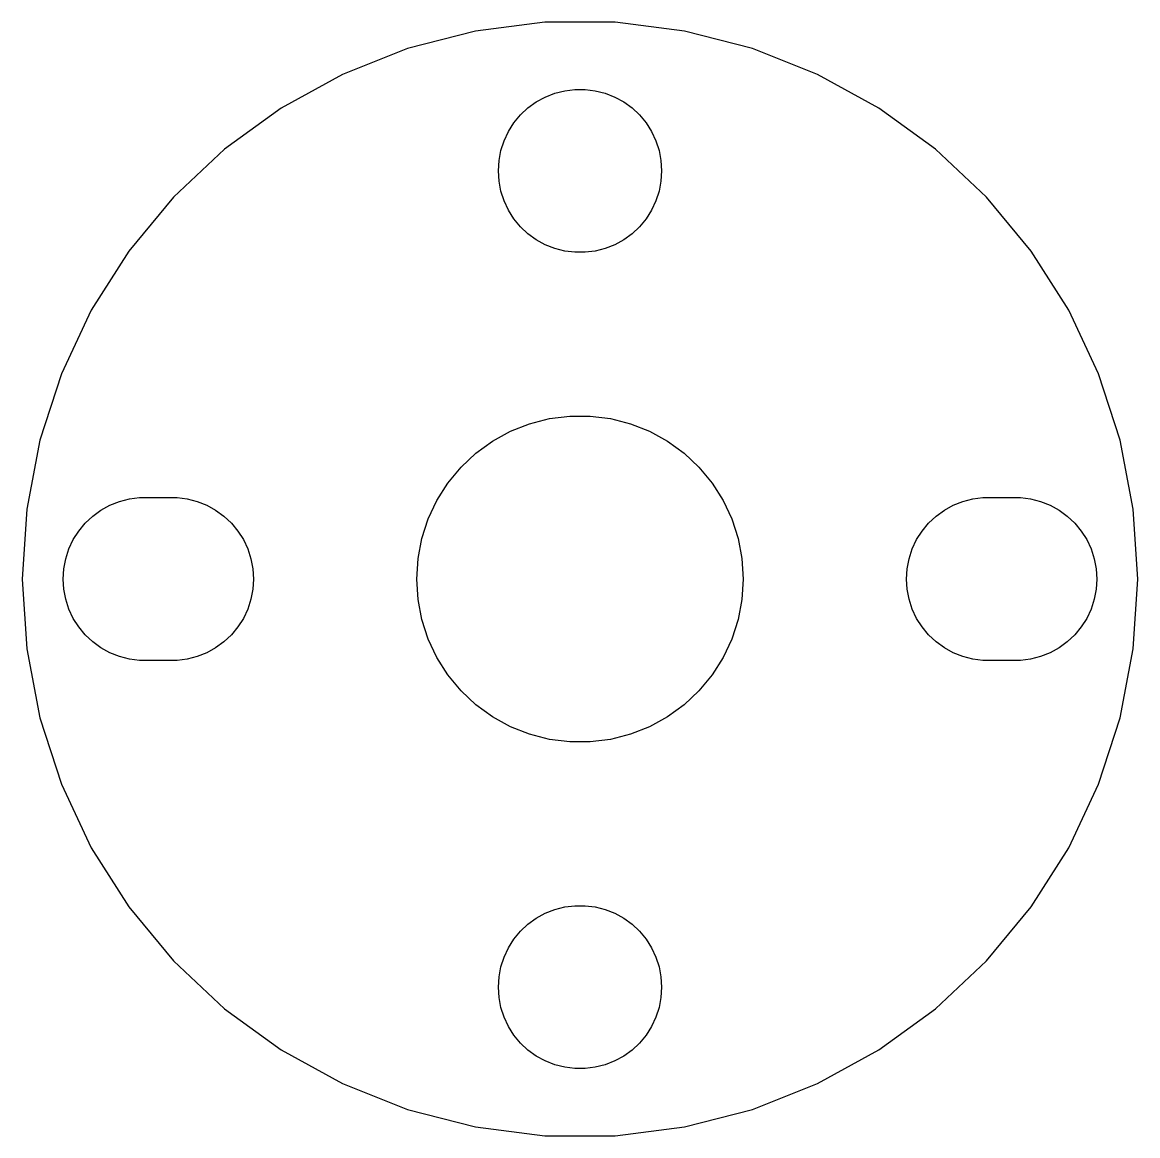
# Model space of a CAD drawing. Header units: metres. Extents: x -10 to 10, y -10 to 450.
# Drawn here: x -10.25 to 10.25, y 429.77 to 450.23 of the extents above; entities that cross this region are included whole.
import ezdxf

# ---------------------------------------------------------------- set-up
doc = ezdxf.new("R2010")
doc.units = ezdxf.units.M

msp = doc.modelspace()

# ---------------------------------------------------------------- linework, layer by layer
for p, q in [((-0.6436, 450.23), (-1.92065, 450.068)), ((0.6436, 450.23), (-0.6436, 450.23)), ((1.92065, 450.068), (0.6436, 450.23)), ((-1.92065, 450.068), (-3.16742, 449.748)), ((3.16742, 449.748), (1.92065, 450.068)), ((-3.16742, 449.748), (-4.36423, 449.274)), ((4.36423, 449.274), (3.16742, 449.748)), ((-4.36423, 449.274), (-5.49222, 448.654)), ((5.49222, 448.654), (4.36423, 449.274)), ((-0.463516, 448.927), (-0.281067, 448.973)), ((-0.281067, 448.973), (-0.094177, 448.997)), ((-0.094177, 448.997), (0.094177, 448.997)), ((0.094177, 448.997), (0.281067, 448.973)), ((0.281067, 448.973), (0.463516, 448.927)), ((-0.956131, 448.656), (-0.803726, 448.766)), ((-0.803726, 448.766), (-0.638657, 448.857)), ((-0.638657, 448.857), (-0.463516, 448.927)), ((0.463516, 448.927), (0.638657, 448.857)), ((0.638657, 448.857), (0.803726, 448.766)), ((0.803726, 448.766), (0.956131, 448.656)), ((-5.49222, 448.654), (-6.53358, 447.898)), ((-1.09344, 448.527), (-0.956131, 448.656)), ((0.956131, 448.656), (1.09344, 448.527)), ((6.53358, 447.898), (5.49222, 448.654)), ((-1.31445, 448.223), (-1.21352, 448.382)), ((-1.21352, 448.382), (-1.09344, 448.527)), ((1.09344, 448.527), (1.21352, 448.382)), ((1.21352, 448.382), (1.31445, 448.223)), ((-1.39465, 448.052), (-1.31445, 448.223)), ((1.31445, 448.223), (1.39465, 448.052)), ((-1.45287, 447.873), (-1.39465, 448.052)), ((1.39465, 448.052), (1.45287, 447.873)), ((-6.53358, 447.898), (-7.47192, 447.017)), ((-1.48816, 447.688), (-1.45287, 447.873)), ((1.45287, 447.873), (1.48816, 447.688)), ((7.47192, 447.017), (6.53358, 447.898)), ((-1.5, 447.5), (-1.48816, 447.688)), ((1.48816, 447.688), (1.5, 447.5)), ((-1.48816, 447.312), (-1.5, 447.5)), ((-1.45287, 447.127), (-1.48816, 447.312)), ((1.48816, 447.312), (1.45287, 447.127)), ((1.5, 447.5), (1.48816, 447.312)), ((-1.39465, 446.948), (-1.45287, 447.127)), ((1.45287, 447.127), (1.39465, 446.948)), ((-7.47192, 447.017), (-8.29242, 446.025)), ((-1.31445, 446.777), (-1.39465, 446.948)), ((1.39465, 446.948), (1.31445, 446.777)), ((8.29242, 446.025), (7.47192, 447.017)), ((-1.21352, 446.618), (-1.31445, 446.777)), ((1.31445, 446.777), (1.21352, 446.618)), ((-1.09344, 446.473), (-1.21352, 446.618)), ((1.21352, 446.618), (1.09344, 446.473)), ((-0.956131, 446.344), (-1.09344, 446.473)), ((-0.803726, 446.234), (-0.956131, 446.344)), ((0.956131, 446.344), (0.803726, 446.234)), ((1.09344, 446.473), (0.956131, 446.344)), ((-0.638657, 446.143), (-0.803726, 446.234)), ((-0.463516, 446.073), (-0.638657, 446.143)), ((0.638657, 446.143), (0.463516, 446.073)), ((0.803726, 446.234), (0.638657, 446.143)), ((-8.29242, 446.025), (-8.98213, 444.938)), ((-0.281067, 446.027), (-0.463516, 446.073)), ((-0.094177, 446.003), (-0.281067, 446.027)), ((0.094177, 446.003), (-0.094177, 446.003)), ((0.281067, 446.027), (0.094177, 446.003)), ((0.463516, 446.073), (0.281067, 446.027)), ((8.98213, 444.938), (8.29242, 446.025)), ((-8.98213, 444.938), (-9.5302, 443.773)), ((9.5302, 443.773), (8.98213, 444.938)), ((-9.5302, 443.773), (-9.92796, 442.549)), ((9.92796, 442.549), (9.5302, 443.773)), ((-1.27733, 442.714), (-0.927048, 442.853)), ((-0.927048, 442.853), (-0.562134, 442.947)), ((-0.562134, 442.947), (-0.18837, 442.994)), ((-0.18837, 442.994), (0.18837, 442.994)), ((0.18837, 442.994), (0.562134, 442.947)), ((0.562134, 442.947), (0.927048, 442.853)), ((0.927048, 442.853), (1.27733, 442.714)), ((-1.60747, 442.533), (-1.27733, 442.714)), ((1.27733, 442.714), (1.60747, 442.533)), ((-9.92796, 442.549), (-10.1692, 441.285)), ((-1.91226, 442.312), (-1.60747, 442.533)), ((1.60747, 442.533), (1.91226, 442.312)), ((10.1692, 441.285), (9.92796, 442.549)), ((-2.1869, 442.054), (-1.91226, 442.312)), ((1.91226, 442.312), (2.1869, 442.054)), ((-2.42705, 441.763), (-2.1869, 442.054)), ((2.1869, 442.054), (2.42705, 441.763)), ((-2.62891, 441.445), (-2.42705, 441.763)), ((2.42705, 441.763), (2.62891, 441.445)), ((-8.63866, 441.357), (-8.46352, 441.427)), ((-8.46352, 441.427), (-8.28107, 441.473)), ((-8.28107, 441.473), (-8.09418, 441.497)), ((-8.09418, 441.497), (-7.40581, 441.497)), ((-7.40581, 441.497), (-7.21892, 441.473)), ((-7.21892, 441.473), (-7.03647, 441.427)), ((-7.03647, 441.427), (-6.86133, 441.357)), ((-2.78932, 441.104), (-2.62891, 441.445)), ((2.62891, 441.445), (2.78932, 441.104)), ((6.86133, 441.357), (7.03647, 441.427)), ((7.03647, 441.427), (7.21892, 441.473)), ((7.21892, 441.473), (7.40581, 441.497)), ((7.40581, 441.497), (8.09418, 441.497)), ((8.09418, 441.497), (8.28107, 441.473)), ((8.28107, 441.473), (8.46352, 441.427)), ((8.46352, 441.427), (8.63866, 441.357)), ((-10.1692, 441.285), (-10.25, 440)), ((-8.95613, 441.156), (-8.80373, 441.266)), ((-8.80373, 441.266), (-8.63866, 441.357)), ((-6.86133, 441.357), (-6.69626, 441.266)), ((-6.69626, 441.266), (-6.54385, 441.156)), ((6.54385, 441.156), (6.69626, 441.266)), ((6.69626, 441.266), (6.86133, 441.357)), ((8.63866, 441.357), (8.80373, 441.266)), ((8.80373, 441.266), (8.95613, 441.156)), ((10.25, 440), (10.1692, 441.285)), ((-9.21352, 440.882), (-9.09344, 441.027)), ((-9.09344, 441.027), (-8.95613, 441.156)), ((-6.54385, 441.156), (-6.40654, 441.027)), ((-6.40654, 441.027), (-6.28647, 440.882)), ((-2.90575, 440.746), (-2.78932, 441.104)), ((2.78932, 441.104), (2.90575, 440.746)), ((6.28647, 440.882), (6.40654, 441.027)), ((6.40654, 441.027), (6.54385, 441.156)), ((8.95613, 441.156), (9.09344, 441.027)), ((9.09344, 441.027), (9.21352, 440.882)), ((-9.31445, 440.723), (-9.21352, 440.882)), ((-6.28647, 440.882), (-6.18553, 440.723)), ((6.18553, 440.723), (6.28647, 440.882)), ((9.21352, 440.882), (9.31445, 440.723)), ((-9.45287, 440.373), (-9.39465, 440.552)), ((-9.39465, 440.552), (-9.31445, 440.723)), ((-6.18553, 440.723), (-6.10533, 440.552)), ((-6.10533, 440.552), (-6.04712, 440.373)), ((-2.97633, 440.376), (-2.90575, 440.746)), ((2.90575, 440.746), (2.97633, 440.376)), ((6.04712, 440.373), (6.10533, 440.552)), ((6.10533, 440.552), (6.18553, 440.723)), ((9.31445, 440.723), (9.39465, 440.552)), ((9.39465, 440.552), (9.45287, 440.373)), ((-9.48816, 440.188), (-9.45287, 440.373)), ((-6.04712, 440.373), (-6.01183, 440.188)), ((-3, 440), (-2.97633, 440.376)), ((2.97633, 440.376), (3, 440)), ((6.01183, 440.188), (6.04712, 440.373)), ((9.45287, 440.373), (9.48816, 440.188)), ((-9.5, 440), (-9.48816, 440.188)), ((-6.01183, 440.188), (-6, 440)), ((6, 440), (6.01183, 440.188)), ((9.48816, 440.188), (9.5, 440)), ((-10.25, 440), (-10.1692, 438.715)), ((-9.48816, 439.812), (-9.5, 440)), ((-6, 440), (-6.01183, 439.812)), ((-2.97633, 439.624), (-3, 440)), ((3, 440), (2.97633, 439.624)), ((6.01183, 439.812), (6, 440)), ((9.5, 440), (9.48816, 439.812)), ((10.1692, 438.715), (10.25, 440)), ((-9.45287, 439.627), (-9.48816, 439.812)), ((-6.01183, 439.812), (-6.04712, 439.627)), ((6.04712, 439.627), (6.01183, 439.812)), ((9.48816, 439.812), (9.45287, 439.627)), ((-9.39465, 439.448), (-9.45287, 439.627)), ((-6.04712, 439.627), (-6.10533, 439.448)), ((-2.90575, 439.254), (-2.97633, 439.624)), ((2.97633, 439.624), (2.90575, 439.254)), ((6.10533, 439.448), (6.04712, 439.627)), ((9.45287, 439.627), (9.39465, 439.448)), ((-9.31445, 439.277), (-9.39465, 439.448)), ((-6.10533, 439.448), (-6.18553, 439.277)), ((6.18553, 439.277), (6.10533, 439.448)), ((9.39465, 439.448), (9.31445, 439.277)), ((-9.21352, 439.118), (-9.31445, 439.277)), ((-9.09344, 438.973), (-9.21352, 439.118)), ((-6.28647, 439.118), (-6.40654, 438.973)), ((-6.18553, 439.277), (-6.28647, 439.118)), ((-2.78932, 438.896), (-2.90575, 439.254)), ((2.90575, 439.254), (2.78932, 438.896)), ((6.28647, 439.118), (6.18553, 439.277)), ((6.40654, 438.973), (6.28647, 439.118)), ((9.21352, 439.118), (9.09344, 438.973)), ((9.31445, 439.277), (9.21352, 439.118)), ((-8.95613, 438.844), (-9.09344, 438.973)), ((-6.40654, 438.973), (-6.54385, 438.844)), ((6.54385, 438.844), (6.40654, 438.973)), ((9.09344, 438.973), (8.95613, 438.844)), ((-10.1692, 438.715), (-9.92796, 437.451)), ((-8.80373, 438.734), (-8.95613, 438.844)), ((-8.63866, 438.643), (-8.80373, 438.734)), ((-6.69626, 438.734), (-6.86133, 438.643)), ((-6.54385, 438.844), (-6.69626, 438.734)), ((-2.62891, 438.555), (-2.78932, 438.896)), ((2.78932, 438.896), (2.62891, 438.555)), ((6.69626, 438.734), (6.54385, 438.844)), ((6.86133, 438.643), (6.69626, 438.734)), ((8.80373, 438.734), (8.63866, 438.643)), ((8.95613, 438.844), (8.80373, 438.734)), ((9.92796, 437.451), (10.1692, 438.715)), ((-8.46352, 438.573), (-8.63866, 438.643)), ((-8.28107, 438.527), (-8.46352, 438.573)), ((-8.09418, 438.503), (-8.28107, 438.527)), ((-7.40581, 438.503), (-8.09418, 438.503)), ((-7.21892, 438.527), (-7.40581, 438.503)), ((-7.03647, 438.573), (-7.21892, 438.527)), ((-6.86133, 438.643), (-7.03647, 438.573)), ((-2.42705, 438.237), (-2.62891, 438.555)), ((2.62891, 438.555), (2.42705, 438.237)), ((7.03647, 438.573), (6.86133, 438.643)), ((7.21892, 438.527), (7.03647, 438.573)), ((7.40581, 438.503), (7.21892, 438.527)), ((8.09418, 438.503), (7.40581, 438.503)), ((8.28107, 438.527), (8.09418, 438.503)), ((8.46352, 438.573), (8.28107, 438.527)), ((8.63866, 438.643), (8.46352, 438.573)), ((-2.1869, 437.946), (-2.42705, 438.237)), ((2.42705, 438.237), (2.1869, 437.946)), ((-1.91226, 437.688), (-2.1869, 437.946)), ((2.1869, 437.946), (1.91226, 437.688)), ((-1.60747, 437.467), (-1.91226, 437.688)), ((1.91226, 437.688), (1.60747, 437.467)), ((-9.92796, 437.451), (-9.5302, 436.227)), ((-1.27733, 437.286), (-1.60747, 437.467)), ((-0.927048, 437.147), (-1.27733, 437.286)), ((1.27733, 437.286), (0.927048, 437.147)), ((1.60747, 437.467), (1.27733, 437.286)), ((9.5302, 436.227), (9.92796, 437.451)), ((-0.562134, 437.053), (-0.927048, 437.147)), ((0.927048, 437.147), (0.562134, 437.053)), ((-0.18837, 437.006), (-0.562134, 437.053)), ((0.18837, 437.006), (-0.18837, 437.006)), ((0.562134, 437.053), (0.18837, 437.006)), ((-9.5302, 436.227), (-8.98213, 435.062)), ((8.98213, 435.062), (9.5302, 436.227)), ((-8.98213, 435.062), (-8.29242, 433.975)), ((8.29242, 433.975), (8.98213, 435.062)), ((-0.281067, 433.973), (-0.094177, 433.997)), ((-0.094177, 433.997), (0.094177, 433.997)), ((0.094177, 433.997), (0.281067, 433.973)), ((-8.29242, 433.975), (-7.47192, 432.983)), ((-0.803726, 433.766), (-0.638657, 433.857)), ((-0.638657, 433.857), (-0.463516, 433.927)), ((-0.463516, 433.927), (-0.281067, 433.973)), ((0.281067, 433.973), (0.463516, 433.927)), ((0.463516, 433.927), (0.638657, 433.857)), ((0.638657, 433.857), (0.803726, 433.766)), ((7.47192, 432.983), (8.29242, 433.975)), ((-1.09344, 433.527), (-0.956131, 433.656)), ((-0.956131, 433.656), (-0.803726, 433.766)), ((0.803726, 433.766), (0.956131, 433.656)), ((0.956131, 433.656), (1.09344, 433.527)), ((-1.31445, 433.223), (-1.21352, 433.382)), ((-1.21352, 433.382), (-1.09344, 433.527)), ((1.09344, 433.527), (1.21352, 433.382)), ((1.21352, 433.382), (1.31445, 433.223)), ((-1.39465, 433.052), (-1.31445, 433.223)), ((1.31445, 433.223), (1.39465, 433.052)), ((-7.47192, 432.983), (-6.53358, 432.102)), ((-1.45287, 432.873), (-1.39465, 433.052)), ((1.39465, 433.052), (1.45287, 432.873)), ((6.53358, 432.102), (7.47192, 432.983)), ((-1.48816, 432.688), (-1.45287, 432.873)), ((1.45287, 432.873), (1.48816, 432.688)), ((-1.5, 432.5), (-1.48816, 432.688)), ((1.48816, 432.688), (1.5, 432.5)), ((-1.48816, 432.312), (-1.5, 432.5)), ((1.5, 432.5), (1.48816, 432.312)), ((-1.45287, 432.127), (-1.48816, 432.312)), ((1.48816, 432.312), (1.45287, 432.127)), ((-6.53358, 432.102), (-5.49222, 431.346)), ((-1.39465, 431.948), (-1.45287, 432.127)), ((-1.31445, 431.777), (-1.39465, 431.948)), ((1.39465, 431.948), (1.31445, 431.777)), ((1.45287, 432.127), (1.39465, 431.948)), ((5.49222, 431.346), (6.53358, 432.102)), ((-1.21352, 431.618), (-1.31445, 431.777)), ((1.31445, 431.777), (1.21352, 431.618)), ((-1.09344, 431.473), (-1.21352, 431.618)), ((1.21352, 431.618), (1.09344, 431.473)), ((-5.49222, 431.346), (-4.36423, 430.726)), ((-0.956131, 431.344), (-1.09344, 431.473)), ((-0.803726, 431.234), (-0.956131, 431.344)), ((0.956131, 431.344), (0.803726, 431.234)), ((1.09344, 431.473), (0.956131, 431.344)), ((4.36423, 430.726), (5.49222, 431.346)), ((-0.638657, 431.143), (-0.803726, 431.234)), ((-0.463516, 431.073), (-0.638657, 431.143)), ((0.638657, 431.143), (0.463516, 431.073)), ((0.803726, 431.234), (0.638657, 431.143)), ((-0.281067, 431.027), (-0.463516, 431.073)), ((-0.094177, 431.003), (-0.281067, 431.027)), ((0.094177, 431.003), (-0.094177, 431.003)), ((0.281067, 431.027), (0.094177, 431.003)), ((0.463516, 431.073), (0.281067, 431.027)), ((-4.36423, 430.726), (-3.16742, 430.252)), ((3.16742, 430.252), (4.36423, 430.726)), ((-3.16742, 430.252), (-1.92065, 429.932)), ((1.92065, 429.932), (3.16742, 430.252)), ((-1.92065, 429.932), (-0.6436, 429.77)), ((0.6436, 429.77), (1.92065, 429.932)), ((-0.6436, 429.77), (0.6436, 429.77))]:
    msp.add_line(p, q)

doc.saveas('drawing.dxf')
